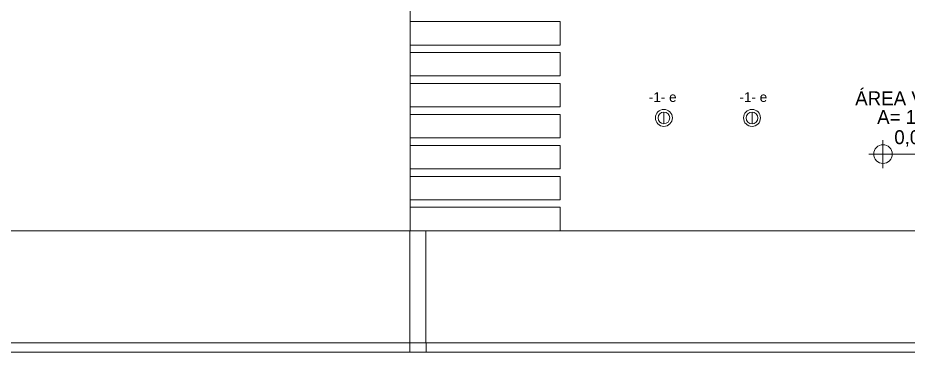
# Model space of a CAD drawing. Header units: millimetres. Extents: x -3501 to 2443, y -1417 to 2787.
# Drawn here: x -2710 to -1757, y -596 to -238 of the extents above; entities that cross this region are included whole.
import ezdxf

# ---------------------------------------------------------------- set-up
doc = ezdxf.new("R2010")
doc.units = ezdxf.units.MM
for name, color, linetype, lineweight in [('EL-SIMB-P-CIRC', 1, 'Continuous', 20), ('Pontos Elétricos', 1, 'Continuous', 20), ('TXT e CIRCUITOS', 7, 'Continuous', 30)]:
    doc.layers.add(name, color=color, linetype=linetype, lineweight=lineweight)
doc.layers.add('PDF_Geometry', color=7, linetype='Continuous')
doc.layers.add('Texto', color=7, linetype='Continuous')
doc.styles.add('PDF Bahnschrift', font='bahnschrift.ttf')
doc.styles.add('txt 2mm', font='arial.ttf', dxfattribs={"height": 100})

# ---------------------------------------------------------------- blocks, each defined once
blk = doc.blocks.new('splot')
at = {"layer": 'EL-SIMB-P-CIRC', "ltscale": 3}
blk.add_line((132640, 68732.5), (132640, 68607.5), dxfattribs=at)
blk.add_circle((132640, 68670), 90.6, dxfattribs=at)
at = {"layer": 'EL-SIMB-P-CIRC', "color": 1}
blk.add_circle((132640, 68670), 62.5, dxfattribs=at)
blk = doc.blocks.new('spot')
at = {"layer": 'EL-SIMB-P-CIRC'}
blk.add_blockref('splot', (0, 0), dxfattribs=at)

msp = doc.modelspace()

# ---------------------------------------------------------------- linework, layer by layer
at = {"layer": 'PDF_Geometry', "lineweight": 18}
for points in [[(-2840.56, -165.91), (-2290.51, -165.91), (-2290.51, -175.86), (-2290.51, -201.04), (-2290.51, -209.08), (-2290.51, -234.06), (-2290.51, -242.1), (-2290.51, -267.28), (-2290.51, -275.33), (-2290.51, -300.3), (-2290.51, -308.34), (-2290.51, -333.53), (-2290.51, -341.57), (-2290.51, -366.54), (-2290.51, -374.59), (-2290.51, -399.77), (-2290.51, -407.81), (-2290.51, -432.79), (-2290.51, -440.83), (-2290.51, -466.01), (-2129.87, -466.01), (-1617.07, -466.01)], [(-2290.51, -242.31), (-2290.51, -466.01), (-2290.72, -466.01)], [(-2840.77, -466.01), (-2290.72, -466.01), (-2840.56, -466.01), (-2840.56, -438.5)], [(-2273.58, -466.01), (-1270.4, -466.01)], [(-2858.13, -586.01), (-3362.47, -586.01), (-2858.13, -586.01), (-2840.77, -586.01), (-2840.77, -595.96), (-2858.13, -595.96), (-3362.47, -595.96), (-1270.4, -595.96), (-2273.37, -595.96), (-2290.72, -595.96), (-2840.77, -595.96), (-2840.77, -586.01)], [(-2273.58, -586.01), (-2273.37, -586.01), (-1270.4, -586.01), (-2273.58, -586.01), (-2290.72, -586.01), (-2290.72, -595.96), (-2290.72, -586.01)]]:
    msp.add_lwpolyline(points, dxfattribs=at)
for points in [[(-2290.51, -242.1), (-2290.51, -267.28), (-2129.87, -267.28), (-2129.87, -242.1), (-2290.51, -242.1), (-2290.51, -267.28), (-2129.87, -267.28), (-2129.87, -242.1)], [(-2290.51, -275.33), (-2290.51, -300.3), (-2129.87, -300.3), (-2129.87, -275.33), (-2290.51, -275.33), (-2290.51, -300.3), (-2129.87, -300.3), (-2129.87, -275.33)], [(-2290.51, -308.34), (-2290.51, -333.53), (-2129.87, -333.53), (-2129.87, -308.34), (-2290.51, -308.34), (-2290.51, -333.53), (-2129.87, -333.53), (-2129.87, -308.34)], [(-2290.51, -341.57), (-2290.51, -366.54), (-2129.87, -366.54), (-2129.87, -341.57), (-2290.51, -341.57), (-2290.51, -366.54), (-2129.87, -366.54), (-2129.87, -341.57)], [(-2290.51, -374.59), (-2290.51, -399.77), (-2129.87, -399.77), (-2129.87, -374.59), (-2290.51, -374.59), (-2290.51, -399.77), (-2129.87, -399.77), (-2129.87, -374.59)], [(-2290.51, -407.81), (-2290.51, -432.79), (-2129.87, -432.79), (-2129.87, -407.81), (-2290.51, -407.81), (-2290.51, -432.79), (-2129.87, -432.79), (-2129.87, -407.81)], [(-2290.51, -440.83), (-2290.51, -466.01), (-2129.87, -466.01), (-2129.87, -440.83), (-2290.51, -440.83), (-2290.51, -466.01), (-2129.87, -466.01), (-2129.87, -440.83)]]:
    msp.add_lwpolyline(points, close=True, dxfattribs=at)
at = {"layer": 'PDF_Geometry', "lineweight": 20}
for points in [[(-2290.72, -466.01), (-2290.72, -586.01), (-2840.77, -586.01), (-2840.77, -466.01)], [(-2273.58, -466.01), (-2273.58, -586.01)], [(-2273.37, -586.01), (-2273.37, -595.96)]]:
    msp.add_lwpolyline(points, dxfattribs=at)
at = {"layer": 'Texto', "lineweight": 9}
for points in [[(-1784.38, -399.11), (-1784.38, -369.06)], [(-1799.41, -384.08), (-1714.54, -384.08)]]:
    msp.add_lwpolyline(points, dxfattribs=at)
msp.add_lwpolyline([(-1774.43, -383.87, 0.414894), (-1784.38, -373.92, 0.414894), (-1794.33, -383.87)], format="xyb", dxfattribs=at)
for points in [[(-1784.38, -394.03), (-1789.88, -394.03), (-1794.33, -389.37), (-1794.33, -383.87)], [(-1774.43, -383.87), (-1774.43, -389.37), (-1778.88, -394.03), (-1784.38, -394.03)]]:
    msp.add_open_spline(points, degree=3, dxfattribs=at)

# ---------------------------------------------------------------- block references
at = {"layer": 'Pontos Elétricos', "xscale": 0.1, "yscale": 0.1, "zscale": 0.1}
for p in [(-15282.89, -7212.2), (-15188.56, -7212.26)]:
    msp.add_blockref('spot', p, dxfattribs=at)

# ---------------------------------------------------------------- texts
at = {"layer": 'Texto', "attachment_point": 4, "style": 'PDF Bahnschrift'}
for s, insert, char_height in [('ÁREA VERDE', (-1814.16, -324.23), 14.986), ('A= 15 m²', (-1790.67, -344.34), 14.986), ('0,00', (-1772.25, -367.24), 14.898)]:
    msp.add_mtext(s, dxfattribs=dict(at, insert=insert, char_height=char_height))
at = {"layer": 'TXT e CIRCUITOS', "ltscale": 3, "char_height": 10.328, "attachment_point": 1, "style": 'txt 2mm'}
for insert in [(-2034.95, -317.74), (-1937.97, -317.74)]:
    msp.add_mtext_dynamic_manual_height_columns('-1- e', width=47.0501, gutter_width=51.64, heights=[0], dxfattribs=dict(at, insert=insert))

doc.saveas('drawing.dxf')
